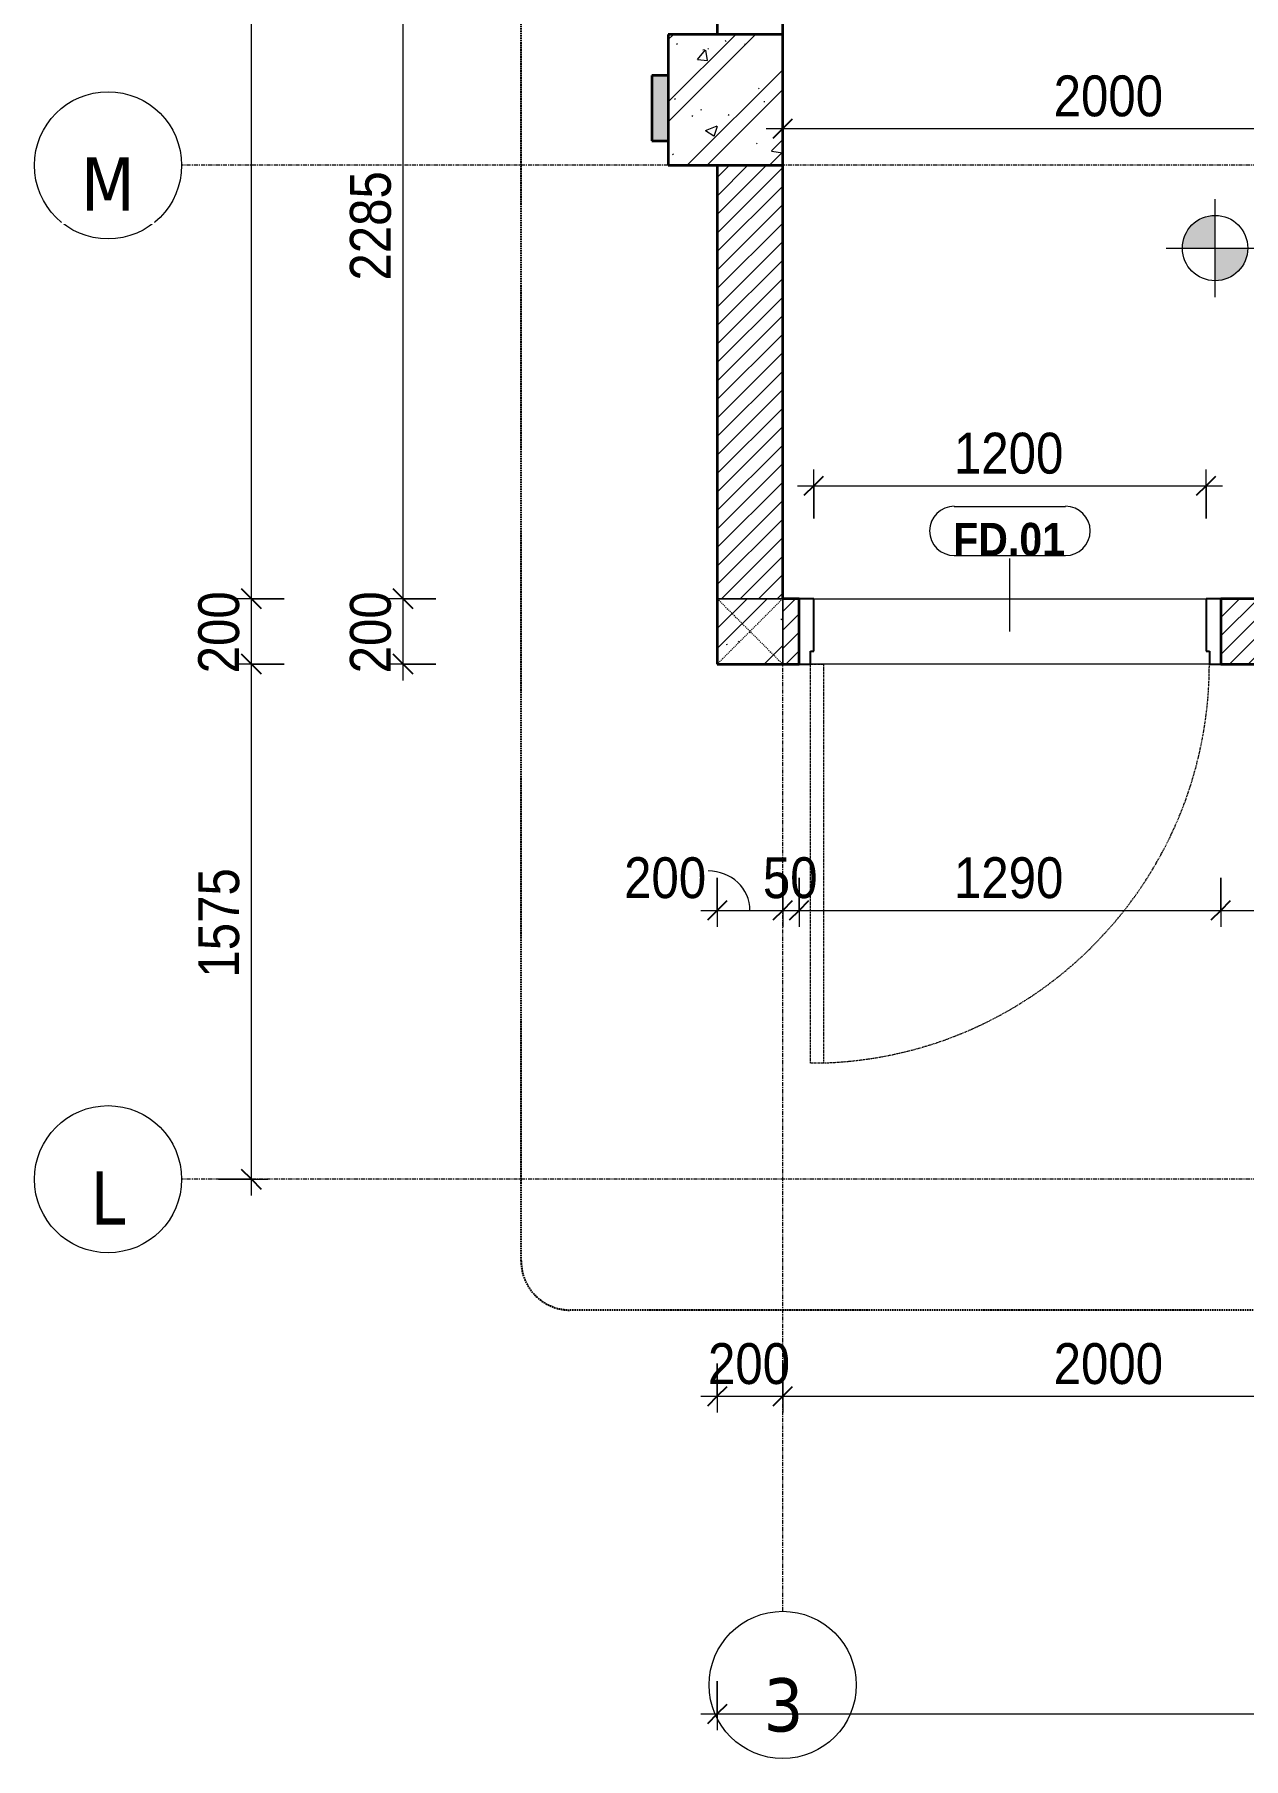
# Model space of a CAD drawing. Header units: millimetres. Extents: x 39389 to 101854, y -4225 to 80933.
# Drawn here: x 76293 to 79991, y 68166 to 73437 of the extents above; entities that cross this region are included whole.
import ezdxf

# ---------------------------------------------------------------- set-up
doc = ezdxf.new("R2010")
doc.units = ezdxf.units.MM
for name, pattern in [('Dash', [6, 3, -3]), ('Dash - Tight', [4.5, 3, -1.5]), ('Grid Line', [22.225, 12.7, -3.175, 3.175, -3.175]), ('Hidden', [7.14375, 4.7625, -2.38125])]:
    doc.linetypes.add(name, pattern=pattern)
for name, color, linetype, lineweight in [('0-5', 90, 'Continuous', 5), ('A-ANNO-DIMS', 211, 'Continuous', 9), ('A-ANNO-DIMS-50', 211, 'Continuous', 9), ('A-DETL-GENF-1', 92, 'Dash - Tight', 18), ('A-DETL-GENF-2', 254, 'Continuous', 18), ('A-DETL-GENF-3', 92, 'Hidden', 25), ('A-DETL-MEDM', 33, 'Continuous', 35), ('A-DOOR', 31, 'Continuous', 18), ('A-DOOR-FRAM', 31, 'Continuous', 25), ('A-DOOR-IDEN', 31, 'Continuous', 9), ('A-FLOR-1', 250, 'Continuous', 18), ('A-WALL', 113, 'Continuous', 18), ('A-WALL-1', 113, 'Continuous', 35), ('A-WALL-PATT-1', 111, 'Continuous', 18), ('G-ANNO-DIMS', 111, 'Continuous', 9), ('S-COLS', 52, 'Continuous', 18), ('S-COLS-1', 9, 'Continuous', 5), ('S-COLS-2', 7, 'Continuous', 35), ('S-COLS-3', 52, 'Dash', 18), ('S-COLS-4', 254, 'Continuous', 18), ('S-COLS-5', 52, 'Continuous', 35), ('S-COLS-HDLN', 52, 'Dash', 18), ('S-GRID-1', 1, 'Grid Line', 9), ('S-GRID-IDEN', 1, 'Continuous', 9)]:
    doc.layers.add(name, color=color, linetype=linetype, lineweight=lineweight)
doc.styles.add('Arial_B', font='arialbd.ttf', dxfattribs={"width": 0.9, "height": 100})
doc.styles.add('Tahoma_B', font='tahomabd.ttf', dxfattribs={"height": 162.5})
doc.styles.add('UTM Avo', font='', dxfattribs={"width": 0.9, "height": 125})
doc.styles.get('UTM Avo').set_extended_font_data('UTM Avo')
doc.dimstyles.new('1_Dim_chi_tiet_2_5', dxfattribs={"dimscale": 304.8, "dimtxt": 124.912619, "dimasz": 0.19685, "dimexe": 0.164042, "dimexo": 0.0625, "dimgap": 0.016404, "dimtad": 1, "dimdec": 0, "dimrnd": 5, "dimzin": 0, "dimdsep": 46, "dimtxsty": 'UTM Avo', "dimblk1": 'OBLIQUE', "dimblk2": 'OBLIQUE', "dimsah": 1, "dimcen": 0.09, "dimdle": 0.164042, "dimazin": 0, "dimtfac": 1, "dimtdec": 4, "dimtix": 1, "dimtmove": 0, "dimatfit": 3, "dimfxl": 0.328084, "dimfxlon": 1, "dimtvp": 1, "dimtolj": 1, "dimtzin": 0, "dimarcsym": 2})
doc.dimstyles.new('1_Dim_chi_tiet_2_5_1', dxfattribs={"dimscale": 304.8, "dimtxt": 124.912619, "dimasz": 0.19685, "dimexe": 0.164042, "dimexo": 0.0625, "dimgap": 0.016404, "dimtad": 1, "dimdec": 0, "dimrnd": 5, "dimzin": 0, "dimdsep": 46, "dimtxsty": 'UTM Avo', "dimblk1": 'OBLIQUE', "dimblk2": 'OBLIQUE', "dimsah": 1, "dimcen": 0.09, "dimdle": 0.164042, "dimazin": 0, "dimtfac": 1, "dimtdec": 4, "dimtix": 1, "dimtmove": 1, "dimatfit": 3, "dimfxl": 0.328084, "dimfxlon": 1, "dimtvp": 1, "dimtolj": 1, "dimtzin": 0, "dimarcsym": 2})
pattern_1 = [(45, (35929.35, 0), (-28.284271, 28.284271), [])]
pattern_2 = [(50, (35929.35, 0), (364.3679, -31.8783), [38.1, -419.1]), (355, (35929.35, 0), (-70.4859, 382.1133), [30.48, -335.28]), (100.451, (35959.7, -2.66), (293.885, 350.2334), [32.38, -356.18]), (46.184, (35929.35, 101.6), (542.1585, -84.0858), [57.15, -628.65]), (96.636, (35974.53, 94.6), (474.805, 494.8554), [48.57, -534.27]), (351.184, (35929.35, 101.6), (474.8102, 494.85), [45.72, -502.92]), (21, (35980.15, 76.2), (303.2285, -204.5305), [38.1, -419.1]), (326, (35980.15, 76.2), (123.6039, 368.376), [30.48, -335.28]), (71.451, (36005.4, 59.16), (426.8341, 163.8427), [32.38, -356.18]), (37.5, (35929.35, 0), (6.17665, 169.11015), [3.353, -327.863, 3.353, -337.007, -336.55]), (37.5, (35929.35, 0), (6.17665, 169.11015), [-671.576, 3.353, -333.197]), (7.5, (35929.35, 0), (133.63888, 200.3615), [3.353, -190.703, 3.353, -320.243, -128.27]), (7.5, (35929.35, 0), (133.63888, 200.3615), [-517.652, 3.353, -124.917]), (327.5, (35816.06, 0), (271.18182, -11.45836), [3.353, -123.647, 3.353, -392.887, -525.78]), (327.5, (35816.06, 0), (271.18182, -11.45836), [-523.24, 3.353, -522.427]), (317.5, (35765.26, 0), (296.2585, 50.85285), [3.353, -161.747, 3.353, -259.791, -373.38]), (317.5, (35765.26, 0), (296.2585, 50.85285), [-428.244, 3.353, -370.027]), (45, (35929.35, 0), (-125.7236, 125.7236), []), (45, (35929.35, 190.5), (-125.7236, 125.7236), [])]

# ---------------------------------------------------------------- blocks, each defined once
blk = doc.blocks.new('NCV_TKTC_KET CAU_rvt-5-TKCS_THANG BỘ TB1 - MẶT BẰNG TUM MÁI')
at = {"layer": 'S-COLS-1'}
for points in [[(42652.6, 77936.9), (42652.6, 78036.9), (42252.6, 78036.9), (42252.6, 77936.9)], [(46352.6, 77936.9), (46352.6, 78036.9), (45952.6, 78036.9), (45952.6, 77936.9)], [(42302.6, 73111.9), (42302.6, 73311.9), (42252.6, 73311.9), (42252.6, 73111.9)], [(46352.6, 73111.9), (46352.6, 73311.9), (46302.6, 73311.9), (46302.6, 73111.9)]]:
    blk.add_hatch(color=256, dxfattribs=at).paths.add_polyline_path(points)
at = {"layer": 'A-FLOR-1'}
for p, q in [((42662.6, 78236.9), (42652.6, 78236.9)), ((45952.6, 78236.9), (45942.6, 78236.9)), ((42652.6, 78036.9), (42662.6, 78036.9)), ((45942.6, 78036.9), (45952.6, 78036.9)), ((42653.4, 73999), (42652.6, 73999)), ((44152.6, 73999), (42703.4, 73999)), ((45952.6, 73999), (44202.6, 73999))]:
    blk.add_line(p, q, dxfattribs=at)
at = {"layer": 'S-COLS-2'}
for p, q in [((42252.6, 78036.9), (42252.6, 77936.9)), ((42652.6, 77936.9), (42652.6, 78036.9)), ((45952.6, 78036.9), (45952.6, 77936.9)), ((46352.6, 77936.9), (46352.6, 78036.9)), ((42252.6, 77936.9), (42652.6, 77936.9)), ((45952.6, 77936.9), (46352.6, 77936.9)), ((42252.6, 73311.9), (42252.6, 73111.9)), ((42302.6, 73311.9), (42252.6, 73311.9)), ((46352.6, 73311.9), (46302.6, 73311.9)), ((46352.6, 73111.9), (46352.6, 73311.9)), ((42252.6, 73111.9), (42302.6, 73111.9)), ((46302.6, 73111.9), (46352.6, 73111.9))]:
    blk.add_line(p, q, dxfattribs=at)
blk = doc.blocks.new('FD_01 - FD_01-1200x2200mm-1787917-TKCS_THANG BỘ TB1 - MẶT BẰNG TUM MÁI')
at = {"layer": 'A-DETL-GENF-1'}
for p, q in [((570, 100), (570, 1320)), ((570, 1320), (610, 1320)), ((610, 1320), (610, 100)), ((610, 100), (570, 100))]:
    blk.add_line(p, q, dxfattribs=at)
blk.add_arc((610, 100), 1220, 91.8789, 180, dxfattribs=at)
at = {"layer": 'A-DOOR-FRAM'}
for p, q in [((-610, 100), (-645, 100)), ((-610, 60), (-610, 100)), ((-600, 60), (-610, 60)), ((-600, -100), (-600, 60)), ((610, 60), (600, 60)), ((600, 60), (600, -100)), ((645, 100), (610, 100)), ((610, 100), (610, 60)), ((-645, -100), (-600, -100)), ((600, -100), (645, -100))]:
    blk.add_line(p, q, dxfattribs=at)
blk = doc.blocks.new('G1_SOF - BO TRU - 200x200-3431793-TKCS_THANG BỘ TB1 - MẶT BẰNG TUM MÁI')
at = {"layer": 'S-COLS-HDLN'}
for p, q in [((-100, 100), (100, -100)), ((100, 100), (-100, -100))]:
    blk.add_line(p, q, dxfattribs=at)
blk = doc.blocks.new('BORDER VIEW - BORDER VIEW-3758193-TKCS_THANG BỘ TB1 - MẶT BẰNG TUM MÁI')
at = {"layer": 'A-DETL-GENF-3'}
for p, q in [((0, 150), (0, 9642.6)), ((4989.7, 0), (150, 0))]:
    blk.add_line(p, q, dxfattribs=at)
blk.add_arc((150, 150), 150, 180, 270, dxfattribs=at)
blk = doc.blocks.new('Grid - M_Grid Head - Circle-353313-TKCS_THANG BỘ TB1 - MẶT BẰNG TUM MÁI')
at = {"layer": 'S-GRID-IDEN'}
blk.add_circle((0, 0), 4.5, dxfattribs=at)
blk = doc.blocks.new('Spot Elevations - M_Spot Elevation - Target Filled-350595-TKCS_THANG BỘ TB1 - MẶT BẰNG TUM MÁI')
at = {"layer": 'G-ANNO-DIMS'}
h = blk.add_hatch(color=256, dxfattribs=at)
edge = h.paths.add_edge_path()
edge.add_line((0, 0), (-2, 0))
edge.add_arc((0, 0), 2, 90, 180, ccw=False)
edge.add_line((0, 2), (0, 0))
h = blk.add_hatch(color=256, dxfattribs=at)
edge = h.paths.add_edge_path()
edge.add_line((0, 0), (2, 0))
edge.add_arc((0, 0), 2, 270, 360, ccw=False)
edge.add_line((0, -2), (0, 0))
for p, q in [((0, -3), (0, 3)), ((-3, 0), (14, 0))]:
    blk.add_line(p, q, dxfattribs=at)
blk.add_circle((0, 0), 2, dxfattribs=at)
blk = doc.blocks.new('DIMBLOCK146-TKCS_THANG BỘ TB1 - MẶT BẰNG TUM MÁI')
at = {"layer": 'A-ANNO-DIMS-50'}
for p, q in [((78381.9, 70858.9), (78381.9, 70708.9)), ((78381.9, 70758.9), (78381.9, 70858.9)), ((78581.9, 70858.9), (78581.9, 70708.9)), ((78581.9, 70758.9), (78581.9, 70858.9)), ((78331.9, 70758.9), (78581.9, 70758.9))]:
    blk.add_line(p, q, dxfattribs=at)
at = {"layer": 'A-ANNO-DIMS-50', "lineweight": 25}
for p, q in [((78381.9, 70758.9), (78351.9, 70728.9)), ((78381.9, 70758.9), (78411.9, 70788.9)), ((78581.9, 70758.9), (78551.9, 70728.9)), ((78581.9, 70758.9), (78611.9, 70788.9))]:
    blk.add_line(p, q, dxfattribs=at)
at = {"layer": 'A-ANNO-DIMS-50'}
blk.add_ellipse((78353.7, 70758.9), major_axis=(128.2, 0), ratio=0.940878, start_param=0, end_param=1.570796, dxfattribs=at)
at = {"layer": 'A-ANNO-DIMS-50', "color": 0, "insert": (78096.9, 70921.3), "char_height": 125, "width": 308.118, "attachment_point": 1, "line_spacing_factor": 1.110334, "style": 'UTM Avo'}
blk.add_mtext('200', dxfattribs=at)
blk = doc.blocks.new('_Oblique')
at = {"color": 0, "linetype": 'ByBlock', "lineweight": -2}
blk.add_line((-0.5, -0.5), (0.5, 0.5), dxfattribs=at)
blk = doc.blocks.new('DIMBLOCK147-TKCS_THANG BỘ TB1 - MẶT BẰNG TUM MÁI')
at = {"layer": 'A-ANNO-DIMS-50'}
for p, q in [((78581.9, 70858.9), (78581.9, 70708.9)), ((78581.9, 70758.9), (78581.9, 70858.9)), ((78631.9, 70858.9), (78631.9, 70708.9)), ((78631.9, 70758.9), (78631.9, 70858.9)), ((78581.9, 70758.9), (78631.9, 70758.9))]:
    blk.add_line(p, q, dxfattribs=at)
at = {"layer": 'A-ANNO-DIMS-50', "lineweight": 25}
for p, q in [((78581.9, 70758.9), (78551.9, 70728.9)), ((78581.9, 70758.9), (78611.9, 70788.9)), ((78631.9, 70758.9), (78601.9, 70728.9)), ((78631.9, 70758.9), (78661.9, 70788.9))]:
    blk.add_line(p, q, dxfattribs=at)
at = {"layer": 'A-ANNO-DIMS-50', "color": 0, "insert": (78521.3, 70921.3), "char_height": 125, "width": 205.412, "attachment_point": 1, "line_spacing_factor": 1.110334, "style": 'UTM Avo'}
blk.add_mtext('50', dxfattribs=at)
blk = doc.blocks.new('DIMBLOCK148-TKCS_THANG BỘ TB1 - MẶT BẰNG TUM MÁI')
at = {"layer": 'A-ANNO-DIMS-50'}
for p, q in [((78631.9, 70858.9), (78631.9, 70708.9)), ((78631.9, 70758.9), (78631.9, 70858.9)), ((79921.9, 70858.9), (79921.9, 70708.9)), ((79921.9, 70758.9), (79921.9, 70858.9)), ((78631.9, 70758.9), (79921.9, 70758.9))]:
    blk.add_line(p, q, dxfattribs=at)
at = {"layer": 'A-ANNO-DIMS-50', "lineweight": 25}
for p, q in [((78631.9, 70758.9), (78601.9, 70728.9)), ((78631.9, 70758.9), (78661.9, 70788.9)), ((79921.9, 70758.9), (79891.9, 70728.9)), ((79921.9, 70758.9), (79951.9, 70788.9))]:
    blk.add_line(p, q, dxfattribs=at)
at = {"layer": 'A-ANNO-DIMS-50', "color": 0, "insert": (79105.7, 70921.3), "char_height": 125, "width": 410.824, "attachment_point": 1, "line_spacing_factor": 1.110334, "style": 'UTM Avo'}
blk.add_mtext('1290', dxfattribs=at)
blk = doc.blocks.new('DIMBLOCK149-TKCS_THANG BỘ TB1 - MẶT BẰNG TUM MÁI')
at = {"layer": 'A-ANNO-DIMS-50'}
for p, q in [((79921.9, 70858.9), (79921.9, 70708.9)), ((79921.9, 70758.9), (79921.9, 70858.9)), ((81881.9, 70858.9), (81881.9, 70708.9)), ((81881.9, 70758.9), (81881.9, 70858.9)), ((79921.9, 70758.9), (81881.9, 70758.9))]:
    blk.add_line(p, q, dxfattribs=at)
at = {"layer": 'A-ANNO-DIMS-50', "lineweight": 25}
for p, q in [((79921.9, 70758.9), (79891.9, 70728.9)), ((79921.9, 70758.9), (79951.9, 70788.9)), ((81881.9, 70758.9), (81851.9, 70728.9)), ((81881.9, 70758.9), (81911.9, 70788.9))]:
    blk.add_line(p, q, dxfattribs=at)
at = {"layer": 'A-ANNO-DIMS-50', "color": 0, "insert": (80730.7, 70921.3), "char_height": 125, "width": 410.824, "attachment_point": 1, "line_spacing_factor": 1.110334, "style": 'UTM Avo'}
blk.add_mtext('1960', dxfattribs=at)
blk = doc.blocks.new('DIMBLOCK151-TKCS_THANG BỘ TB1 - MẶT BẰNG TUM MÁI')
at = {"layer": 'A-ANNO-DIMS-50', "lineweight": 25}
for p, q in [((77420.8, 71711.9), (77390.8, 71741.9)), ((77420.8, 71711.9), (77450.8, 71681.9)), ((77420.8, 71511.9), (77390.8, 71541.9)), ((77420.8, 71511.9), (77450.8, 71481.9))]:
    blk.add_line(p, q, dxfattribs=at)
at = {"layer": 'A-ANNO-DIMS-50'}
for p, q in [((77520.8, 71711.9), (77370.8, 71711.9)), ((77420.8, 71461.9), (77420.8, 71711.9)), ((77420.8, 71711.9), (77520.8, 71711.9)), ((77520.8, 71511.9), (77370.8, 71511.9)), ((77420.8, 71511.9), (77520.8, 71511.9))]:
    blk.add_line(p, q, dxfattribs=at)
at = {"layer": 'A-ANNO-DIMS-50', "color": 0, "insert": (77258.4, 71483.6), "char_height": 125, "width": 308.118, "attachment_point": 1, "rotation": 90, "line_spacing_factor": 1.110334, "style": 'UTM Avo'}
blk.add_mtext('200', dxfattribs=at)
blk = doc.blocks.new('DIMBLOCK152-TKCS_THANG BỘ TB1 - MẶT BẰNG TUM MÁI')
at = {"layer": 'A-ANNO-DIMS-50', "lineweight": 25}
for p, q in [((77420.8, 73999), (77390.8, 74029)), ((77420.8, 73999), (77450.8, 73969)), ((77420.8, 71711.9), (77390.8, 71741.9)), ((77420.8, 71711.9), (77450.8, 71681.9))]:
    blk.add_line(p, q, dxfattribs=at)
at = {"layer": 'A-ANNO-DIMS-50'}
for p, q in [((77520.8, 73999), (77370.8, 73999)), ((77420.8, 71711.9), (77420.8, 73999)), ((77420.8, 73999), (77520.8, 73999)), ((77520.8, 71711.9), (77370.8, 71711.9)), ((77420.8, 71711.9), (77520.8, 71711.9))]:
    blk.add_line(p, q, dxfattribs=at)
at = {"layer": 'A-ANNO-DIMS-50', "color": 0, "insert": (77258.4, 72684.3), "char_height": 125, "width": 410.824, "attachment_point": 1, "rotation": 90, "line_spacing_factor": 1.110334, "style": 'UTM Avo'}
blk.add_mtext('2285', dxfattribs=at)
blk = doc.blocks.new('DIMBLOCK159-TKCS_THANG BỘ TB1 - MẶT BẰNG TUM MÁI')
at = {"layer": 'A-ANNO-DIMS-50'}
for p, q in [((78581.9, 73249.3), (78581.9, 73099.3)), ((78581.9, 73149.3), (78581.9, 73249.3)), ((80581.9, 73049.3), (80581.9, 73199.3)), ((78531.9, 73149.3), (80581.9, 73149.3)), ((80581.9, 73149.3), (80581.9, 73049.3))]:
    blk.add_line(p, q, dxfattribs=at)
at = {"layer": 'A-ANNO-DIMS-50', "lineweight": 25}
for p, q in [((78581.9, 73149.3), (78611.9, 73179.3)), ((80581.9, 73149.3), (80611.9, 73179.3)), ((78581.9, 73149.3), (78551.9, 73119.3)), ((80581.9, 73149.3), (80551.9, 73119.3))]:
    blk.add_line(p, q, dxfattribs=at)
at = {"layer": 'A-ANNO-DIMS-50', "color": 0, "insert": (79410.7, 73311.7), "char_height": 125, "width": 410.824, "attachment_point": 1, "line_spacing_factor": 1.110334, "style": 'UTM Avo'}
blk.add_mtext('2000', dxfattribs=at)
blk = doc.blocks.new('STN_Door Tag - STN_Door Tag-1788670-TKCS_THANG BỘ TB1 - MẶT BẰNG TUM MÁI')
at = {"layer": 'A-DOOR-IDEN'}
for p, q in [((-3.37, 1.49), (3.43, 1.49)), ((-3.37, -1.52), (3.43, -1.52))]:
    blk.add_line(p, q, dxfattribs=at)
for centre, start, end in [((-3.37, -0.01), 90, 270), ((3.43, -0.01), 270, 90)]:
    blk.add_arc(centre, 1.51, start, end, dxfattribs=at)
blk = doc.blocks.new('DIMBLOCK171-TKCS_THANG BỘ TB1 - MẶT BẰNG TUM MÁI')
at = {"layer": 'A-ANNO-DIMS-50'}
for p, q in [((78381.9, 68402.3), (78381.9, 68252.3)), ((78381.9, 68302.3), (78381.9, 68402.3)), ((82681.9, 68402.3), (82681.9, 68252.3)), ((82681.9, 68302.3), (82681.9, 68402.3)), ((78331.9, 68302.3), (82731.9, 68302.3))]:
    blk.add_line(p, q, dxfattribs=at)
at = {"layer": 'A-ANNO-DIMS-50', "lineweight": 25}
for p, q in [((78381.9, 68302.3), (78411.9, 68332.3)), ((82681.9, 68302.3), (82711.9, 68332.3)), ((78381.9, 68302.3), (78351.9, 68272.3)), ((82681.9, 68302.3), (82651.9, 68272.3))]:
    blk.add_line(p, q, dxfattribs=at)
at = {"layer": 'A-ANNO-DIMS-50', "color": 0, "insert": (80360.7, 68464.7), "char_height": 125, "width": 410.824, "attachment_point": 1, "line_spacing_factor": 1.110334, "style": 'UTM Avo'}
blk.add_mtext('4300', dxfattribs=at)
blk = doc.blocks.new('DIMBLOCK172-TKCS_THANG BỘ TB1 - MẶT BẰNG TUM MÁI')
at = {"layer": 'A-ANNO-DIMS-50'}
for p, q in [((78381.9, 69373.3), (78381.9, 69223.3)), ((78381.9, 69273.3), (78381.9, 69373.3)), ((78581.9, 69373.3), (78581.9, 69223.3)), ((78581.9, 69273.3), (78581.9, 69373.3)), ((78331.9, 69273.3), (78581.9, 69273.3))]:
    blk.add_line(p, q, dxfattribs=at)
at = {"layer": 'A-ANNO-DIMS-50', "lineweight": 25}
for p, q in [((78381.9, 69273.3), (78351.9, 69243.3)), ((78381.9, 69273.3), (78411.9, 69303.3)), ((78581.9, 69273.3), (78551.9, 69243.3)), ((78581.9, 69273.3), (78611.9, 69303.3))]:
    blk.add_line(p, q, dxfattribs=at)
at = {"layer": 'A-ANNO-DIMS-50', "color": 0, "insert": (78353.5, 69435.7), "char_height": 125, "width": 308.118, "attachment_point": 1, "line_spacing_factor": 1.110334, "style": 'UTM Avo'}
blk.add_mtext('200', dxfattribs=at)
blk = doc.blocks.new('DIMBLOCK173-TKCS_THANG BỘ TB1 - MẶT BẰNG TUM MÁI')
at = {"layer": 'A-ANNO-DIMS-50'}
for p, q in [((78581.9, 69373.3), (78581.9, 69223.3)), ((78581.9, 69273.3), (78581.9, 69373.3)), ((80581.9, 69373.3), (80581.9, 69223.3)), ((80581.9, 69273.3), (80581.9, 69373.3)), ((78581.9, 69273.3), (80581.9, 69273.3))]:
    blk.add_line(p, q, dxfattribs=at)
at = {"layer": 'A-ANNO-DIMS-50', "lineweight": 25}
for p, q in [((78581.9, 69273.3), (78551.9, 69243.3)), ((78581.9, 69273.3), (78611.9, 69303.3)), ((80581.9, 69273.3), (80551.9, 69243.3)), ((80581.9, 69273.3), (80611.9, 69303.3))]:
    blk.add_line(p, q, dxfattribs=at)
at = {"layer": 'A-ANNO-DIMS-50', "color": 0, "insert": (79410.7, 69435.7), "char_height": 125, "width": 410.824, "attachment_point": 1, "line_spacing_factor": 1.110334, "style": 'UTM Avo'}
blk.add_mtext('2000', dxfattribs=at)
blk = doc.blocks.new('DIMBLOCK177-TKCS_THANG BỘ TB1 - MẶT BẰNG TUM MÁI')
at = {"layer": 'A-ANNO-DIMS-50', "lineweight": 25}
for p, q in [((76956.8, 71511.9), (76926.8, 71541.9)), ((76956.8, 71511.9), (76986.8, 71481.9)), ((76956.8, 69936.9), (76926.8, 69966.9)), ((76956.8, 69936.9), (76986.8, 69906.9))]:
    blk.add_line(p, q, dxfattribs=at)
at = {"layer": 'A-ANNO-DIMS-50'}
for p, q in [((77056.8, 71511.9), (76906.8, 71511.9)), ((76956.8, 69886.9), (76956.8, 71511.9)), ((76956.8, 71511.9), (77056.8, 71511.9)), ((76856.8, 69936.9), (77006.8, 69936.9)), ((76956.8, 69936.9), (76856.8, 69936.9))]:
    blk.add_line(p, q, dxfattribs=at)
at = {"layer": 'A-ANNO-DIMS-50', "color": 0, "insert": (76794.4, 70553.3), "char_height": 125, "width": 410.824, "attachment_point": 1, "rotation": 90, "line_spacing_factor": 1.110334, "style": 'UTM Avo'}
blk.add_mtext('1575', dxfattribs=at)
blk = doc.blocks.new('DIMBLOCK178-TKCS_THANG BỘ TB1 - MẶT BẰNG TUM MÁI')
at = {"layer": 'A-ANNO-DIMS-50', "lineweight": 25}
for p, q in [((76956.8, 71711.9), (76926.8, 71741.9)), ((76956.8, 71711.9), (76986.8, 71681.9)), ((76956.8, 71511.9), (76926.8, 71541.9)), ((76956.8, 71511.9), (76986.8, 71481.9))]:
    blk.add_line(p, q, dxfattribs=at)
at = {"layer": 'A-ANNO-DIMS-50'}
for p, q in [((77056.8, 71711.9), (76906.8, 71711.9)), ((76956.8, 71511.9), (76956.8, 71711.9)), ((76956.8, 71711.9), (77056.8, 71711.9)), ((77056.8, 71511.9), (76906.8, 71511.9)), ((76956.8, 71511.9), (77056.8, 71511.9))]:
    blk.add_line(p, q, dxfattribs=at)
at = {"layer": 'A-ANNO-DIMS-50', "color": 0, "insert": (76794.4, 71483.6), "char_height": 125, "width": 308.118, "attachment_point": 1, "rotation": 90, "line_spacing_factor": 1.110334, "style": 'UTM Avo'}
blk.add_mtext('200', dxfattribs=at)
blk = doc.blocks.new('DIMBLOCK179-TKCS_THANG BỘ TB1 - MẶT BẰNG TUM MÁI')
at = {"layer": 'A-ANNO-DIMS-50'}
for p, q in [((77056.8, 78034.5), (76906.8, 78034.5)), ((76956.8, 71711.9), (76956.8, 78034.5)), ((76956.8, 78034.5), (77056.8, 78034.5)), ((77056.8, 71711.9), (76906.8, 71711.9)), ((76956.8, 71711.9), (77056.8, 71711.9))]:
    blk.add_line(p, q, dxfattribs=at)
at = {"layer": 'A-ANNO-DIMS-50', "lineweight": 25}
for p, q in [((76956.8, 78034.5), (76926.8, 78064.5)), ((76956.8, 78034.5), (76986.8, 78004.5)), ((76956.8, 71711.9), (76926.8, 71741.9)), ((76956.8, 71711.9), (76986.8, 71681.9))]:
    blk.add_line(p, q, dxfattribs=at)
at = {"layer": 'A-ANNO-DIMS-50', "color": 0, "insert": (76794.4, 74702), "char_height": 125, "width": 410.824, "attachment_point": 1, "rotation": 90, "line_spacing_factor": 1.110334, "style": 'UTM Avo'}
blk.add_mtext('6325', dxfattribs=at)
blk = doc.blocks.new('DIMBLOCK186-TKCS_THANG BỘ TB1 - MẶT BẰNG TUM MÁI')
at = {"layer": 'A-ANNO-DIMS-50'}
for p, q in [((78626.9, 72056.9), (79926.9, 72056.9)), ((78676.9, 71956.9), (78676.9, 72106.9)), ((78676.9, 72056.9), (78676.9, 71956.9)), ((79876.9, 71956.9), (79876.9, 72106.9)), ((79876.9, 72056.9), (79876.9, 71956.9))]:
    blk.add_line(p, q, dxfattribs=at)
at = {"layer": 'A-ANNO-DIMS-50', "lineweight": 25}
for p, q in [((78676.9, 72056.9), (78646.9, 72026.9)), ((78676.9, 72056.9), (78706.9, 72086.9)), ((79876.9, 72056.9), (79846.9, 72026.9)), ((79876.9, 72056.9), (79906.9, 72086.9))]:
    blk.add_line(p, q, dxfattribs=at)
at = {"layer": 'A-ANNO-DIMS-50', "color": 0, "insert": (79105.7, 72219.3), "char_height": 125, "width": 410.824, "attachment_point": 1, "line_spacing_factor": 1.110334, "style": 'UTM Avo'}
blk.add_mtext('1200', dxfattribs=at)

msp = doc.modelspace()

# ---------------------------------------------------------------- hatches: boundary and pattern name
at = {"layer": 'A-DETL-GENF-2'}
h = msp.add_hatch(dxfattribs=at)
h.set_pattern_fill('FP_2', color=256, style=0, pattern_type=2)
h.set_pattern_definition(pattern_2)
h.paths.add_polyline_path([(82231.9, 73036.9), (82231.9, 73436.9), (81881.9, 73436.9), (81881.9, 73036.9)])
h.paths.add_polyline_path([(78231.9, 73036.9), (78581.9, 73036.9), (78581.9, 73436.9), (78231.9, 73436.9)])
h.paths.add_polyline_path([(78581.9, 78036.9), (78581.9, 78636.9), (78181.9, 78636.9), (78181.9, 78036.9)])
h.paths.add_polyline_path([(81881.9, 78036.9), (82281.9, 78036.9), (82281.9, 78636.9), (81881.9, 78636.9), (81881.9, 78155.3)])
at = {"layer": 'A-WALL-PATT-1'}
h = msp.add_hatch(dxfattribs=at)
h.set_pattern_fill('FP_1', color=256, style=0, pattern_type=2)
h.set_pattern_definition(pattern_1)
h.paths.add_polyline_path([(78581.9, 71711.9), (78581.9, 73036.9), (78381.9, 73036.9), (78381.9, 71711.9)])
h = msp.add_hatch(dxfattribs=at)
h.set_pattern_fill('FP_1', color=256, style=0, pattern_type=2)
h.set_pattern_definition(pattern_1)
h.paths.add_polyline_path([(82481.9, 71511.9), (82481.9, 71711.9), (79921.9, 71711.9), (79921.9, 71511.9), (80239.3, 71511.9)])
h.paths.add_polyline_path([(78631.9, 71511.9), (78631.9, 71711.9), (78581.9, 71711.9), (78581.9, 71511.9)])
at = {"layer": 'S-COLS-4'}
h = msp.add_hatch(dxfattribs=at)
h.set_pattern_fill('FP_2', color=256, style=0, pattern_type=2)
h.set_pattern_definition(pattern_2)
h.paths.add_polyline_path([(78581.9, 71511.9), (78581.9, 71711.9), (78381.9, 71711.9), (78381.9, 71511.9)])
h = msp.add_hatch(dxfattribs=at)
h.set_pattern_fill('FP_2', color=256, style=0, pattern_type=2)
h.set_pattern_definition(pattern_2)
h.paths.add_polyline_path([(78581.9, 71511.9), (78581.9, 71711.9), (78381.9, 71711.9), (78381.9, 71511.9)])

# ---------------------------------------------------------------- linework, layer by layer
at = {"layer": 'A-DETL-MEDM'}
for p, q in [((78581.9, 73436.9), (78231.9, 73436.9)), ((78231.9, 73436.9), (78231.9, 73036.9)), ((78581.9, 73036.9), (78581.9, 73436.9)), ((78231.9, 73036.9), (78581.9, 73036.9))]:
    msp.add_line(p, q, dxfattribs=at)
at = {"layer": 'A-DOOR-IDEN'}
msp.add_line((79276.9, 71611.9), (79276.9, 71835.2), dxfattribs=at)
at = {"layer": 'A-WALL'}
for p, q in [((78381.9, 71711.9), (78581.9, 71711.9)), ((78581.9, 71711.9), (78581.9, 71511.9)), ((78676.9, 71711.9), (79876.9, 71711.9)), ((79886.9, 71511.9), (78666.9, 71511.9))]:
    msp.add_line(p, q, dxfattribs=at)
at = {"layer": 'A-WALL-1'}
for p, q in [((78381.9, 77936.9), (78381.9, 73436.9)), ((78581.9, 73436.9), (78581.9, 77936.9)), ((78381.9, 73036.9), (78381.9, 71711.9)), ((78581.9, 71711.9), (78581.9, 73036.9)), ((78631.9, 71711.9), (78581.9, 71711.9)), ((78631.9, 71511.9), (78631.9, 71711.9)), ((80581.9, 71711.9), (79921.9, 71711.9)), ((79921.9, 71711.9), (79921.9, 71511.9)), ((78581.9, 71511.9), (78631.9, 71511.9)), ((79921.9, 71511.9), (82481.9, 71511.9))]:
    msp.add_line(p, q, dxfattribs=at)
at = {"layer": 'S-COLS'}
for p, q in [((78581.9, 71711.9), (78381.9, 71711.9)), ((78581.9, 71511.9), (78581.9, 71711.9))]:
    msp.add_line(p, q, dxfattribs=at)
at = {"layer": 'S-COLS-5'}
for p, q in [((78381.9, 71711.9), (78381.9, 71511.9)), ((78381.9, 71511.9), (78581.9, 71511.9))]:
    msp.add_line(p, q, dxfattribs=at)
at = {"layer": 'S-GRID-1'}
for p, q in [((78581.9, 69865.8), (78581.9, 78870.8)), ((77993.5, 73036.9), (76743.5, 73036.9)), ((82744.3, 73036.9), (77993.5, 73036.9)), ((77993.5, 69936.9), (76743.5, 69936.9)), ((82744.3, 69936.9), (77993.5, 69936.9)), ((78581.9, 68615.8), (78581.9, 69865.8))]:
    msp.add_line(p, q, dxfattribs=at)

# ---------------------------------------------------------------- block references
at = {"layer": '0-5'}
msp.add_blockref('NCV_TKTC_KET CAU_rvt-5-TKCS_THANG BỘ TB1 - MẶT BẰNG TUM MÁI', (35929.3, 0), dxfattribs=at)
at = {"layer": 'A-DETL-GENF-1'}
msp.add_blockref('BORDER VIEW - BORDER VIEW-3758193-TKCS_THANG BỘ TB1 - MẶT BẰNG TUM MÁI', (77781.9, 69536.9), dxfattribs=at)
at = {"layer": 'A-DOOR', "rotation": 180}
msp.add_blockref('FD_01 - FD_01-1200x2200mm-1787917-TKCS_THANG BỘ TB1 - MẶT BẰNG TUM MÁI', (79276.9, 71611.9), dxfattribs=at)
at = {"layer": 'A-DOOR-IDEN', "xscale": 49.99999999999998, "yscale": 49.99999999999998, "zscale": 49.99999999999998}
msp.add_blockref('STN_Door Tag - STN_Door Tag-1788670-TKCS_THANG BỘ TB1 - MẶT BẰNG TUM MÁI', (79275.4, 71919.7), dxfattribs=at)
at = {"layer": 'G-ANNO-DIMS', "xscale": 49.99999999999998, "yscale": 49.99999999999998, "zscale": 49.99999999999998}
msp.add_blockref('Spot Elevations - M_Spot Elevation - Target Filled-350595-TKCS_THANG BỘ TB1 - MẶT BẰNG TUM MÁI', (79904.5, 72783.8), dxfattribs=at)
at = {"layer": 'S-COLS-3'}
msp.add_blockref('G1_SOF - BO TRU - 200x200-3431793-TKCS_THANG BỘ TB1 - MẶT BẰNG TUM MÁI', (78481.9, 71611.9), dxfattribs=at)
at = {"layer": 'S-GRID-IDEN', "xscale": 49.99999999999998, "yscale": 49.99999999999998, "zscale": 49.99999999999998, "rotation": 89.99999999999987}
for p in [(76518.5, 73036.9), (76518.5, 69936.9)]:
    msp.add_blockref('Grid - M_Grid Head - Circle-353313-TKCS_THANG BỘ TB1 - MẶT BẰNG TUM MÁI', p, dxfattribs=at)
at = {"layer": 'S-GRID-IDEN', "xscale": 49.99999999999998, "yscale": 49.99999999999998, "zscale": 49.99999999999998}
msp.add_blockref('Grid - M_Grid Head - Circle-353313-TKCS_THANG BỘ TB1 - MẶT BẰNG TUM MÁI', (78581.9, 68390.8), dxfattribs=at)

# ---------------------------------------------------------------- texts
at = {"layer": 'A-DOOR-IDEN', "insert": (79274.4, 71893), "char_height": 100, "width": 351.45, "attachment_point": 5, "line_spacing_factor": 0.936439, "style": 'Arial_B'}
msp.add_mtext('\\pt2.25,4.5,6.75,9,11.25,13.5,15.75,18,20.25,22.5,24.75,27,29.25,31.5,33.75,36,38.25,40.5,42.75,45,47.25,49.5,51.75,54,56.25,58.5,60.75,63,65.25,67.5,69.75,72;FD.01', dxfattribs=at)

# ---------------------------------------------------------------- dimensions: what is measured, and where the dimension line sits
at = {"layer": 'A-ANNO-DIMS'}
for base, p1, p2, override, picture, middle in [((76956.8, 78034.5), (77056.8, 71711.9), (77056.8, 78034.5), {"dimpost": '<>', "dimfxl": 6322.547524}, 'DIMBLOCK179-TKCS_THANG BỘ TB1 - MẶT BẰNG TUM MÁI', (76887.1, 74873.2)), ((77420.8, 73999), (77520.8, 71711.9), (77520.8, 73999), {"dimpost": '<>', "dimfxl": 2287.052476}, 'DIMBLOCK152-TKCS_THANG BỘ TB1 - MẶT BẰNG TUM MÁI', (77351.1, 72855.5)), ((76956.8, 71711.9), (77056.8, 71511.9), (77056.8, 71711.9), {"dimpost": '<>', "dimfxl": 200}, 'DIMBLOCK178-TKCS_THANG BỘ TB1 - MẶT BẰNG TUM MÁI', (76887.1, 71611.9)), ((77420.8, 71711.9), (77520.8, 71511.9), (77520.8, 71711.9), {"dimpost": '<>', "dimfxl": 200}, 'DIMBLOCK151-TKCS_THANG BỘ TB1 - MẶT BẰNG TUM MÁI', (77351.1, 71611.9)), ((76956.8, 71511.9), (76856.8, 69936.9), (77056.8, 71511.9), {"dimpost": '<>', "dimfxl": 1587.647631}, 'DIMBLOCK177-TKCS_THANG BỘ TB1 - MẶT BẰNG TUM MÁI', (76888.1, 70724.4))]:
    dim = msp.add_linear_dim(base=base, p1=p1, p2=p2, angle=90, dimstyle='1_Dim_chi_tiet_2_5', override=override, dxfattribs=at)
    dim.commit()
    dim.dimension.update_dxf_attribs({"geometry": picture, "text_midpoint": middle})
for base, p1, p2, override, picture, middle in [((80581.9, 73149.3), (78581.9, 73249.3), (80581.9, 73049.3), {"dimpost": '<>', "dimfxl": 2009.975124}, 'DIMBLOCK159-TKCS_THANG BỘ TB1 - MẶT BẰNG TUM MÁI', (79581.9, 73219)), ((79876.9, 72056.9), (78676.9, 71956.9), (79876.9, 71956.9), {"dimpost": '<>', "dimfxl": 1200}, 'DIMBLOCK186-TKCS_THANG BỘ TB1 - MẶT BẰNG TUM MÁI', (79276.9, 72126.6)), ((78631.9, 70758.9), (78581.9, 70858.9), (78631.9, 70858.9), {"dimpost": '<>', "dimfxl": 50}, 'DIMBLOCK147-TKCS_THANG BỘ TB1 - MẶT BẰNG TUM MÁI', (78606.9, 70828.6)), ((79921.9, 70758.9), (78631.9, 70858.9), (79921.9, 70858.9), {"dimpost": '<>', "dimfxl": 1290}, 'DIMBLOCK148-TKCS_THANG BỘ TB1 - MẶT BẰNG TUM MÁI', (79276.9, 70828.6)), ((81881.9, 70758.9), (79921.9, 70858.9), (81881.9, 70858.9), {"dimpost": '<>', "dimfxl": 1960}, 'DIMBLOCK149-TKCS_THANG BỘ TB1 - MẶT BẰNG TUM MÁI', (80901.9, 70828.6)), ((78581.9, 69273.3), (78381.9, 69373.3), (78581.9, 69373.3), {"dimpost": '<>', "dimfxl": 200}, 'DIMBLOCK172-TKCS_THANG BỘ TB1 - MẶT BẰNG TUM MÁI', (78481.9, 69343)), ((80581.9, 69273.3), (78581.9, 69373.3), (80581.9, 69373.3), {"dimpost": '<>', "dimfxl": 2000}, 'DIMBLOCK173-TKCS_THANG BỘ TB1 - MẶT BẰNG TUM MÁI', (79581.9, 69343))]:
    dim = msp.add_linear_dim(base=base, p1=p1, p2=p2, dimstyle='1_Dim_chi_tiet_2_5', override=override, dxfattribs=at)
    dim.commit()
    dim.dimension.update_dxf_attribs({"geometry": picture, "text_midpoint": middle})
dim = msp.add_linear_dim(base=(78581.9, 70758.9), p1=(78381.9, 70858.9), p2=(78581.9, 70858.9), dimstyle='1_Dim_chi_tiet_2_5_1', override={"dimpost": '<>', "dimfxl": 200}, dxfattribs=at)
dim.commit()
dim.dimension.update_dxf_attribs({"geometry": 'DIMBLOCK146-TKCS_THANG BỘ TB1 - MẶT BẰNG TUM MÁI', "text_midpoint": (78251, 70837.9), "dimtype": 160})

# ---------------------------------------------------------------- next in the draw order: texts
at = {"layer": 'S-GRID-IDEN', "char_height": 162.5, "attachment_point": 5, "line_spacing_factor": 0.996129, "style": 'Tahoma_B', "bg_fill": 3, "box_fill_scale": 1.25, "bg_fill_color": 256, "bg_fill_true_color": 13158600, "bg_fill_transparency": 0}
for s, insert, width in [('\\pt634.99962,1269.99925,1905.0005,2540.00013,3174.99975,3809.99937,4445.00062,5080.00025,5714.99987,6349.9995,6985.00075,7620.00037,8255,8889.99962,9524.99925,10160.0005,10795.00013,11429.99975,12064.99938,12700.00063,13335.00025,13969.99988,14604.9995,15240.00075,15875.00038,16510,17144.99963,17779.99925,18415.0005,19050.00013,19684.99975,20319.99938;M', (76518, 72979.6), 202), ('\\pt634.99962,1269.99925,1905.0005,2540.00013,3174.99975,3809.99937,4445.00062,5080.00025,5714.99987,6349.9995,6985.00075,7620.00037,8255,8889.99962,9524.99925,10160.0005,10795.00013,11429.99975,12064.99938,12700.00063,13335.00025,13969.99988,14604.9995,15240.00075,15875.00038,16510,17144.99963,17779.99925,18415.0005,19050.00013,19684.99975,20319.99938;L', (76518, 69879.7), 129), ('\\pt634.99962,1269.99925,1905.0005,2540.00013,3174.99975,3809.99937,4445.00062,5080.00025,5714.99987,6349.9995,6985.00075,7620.00037,8255,8889.99962,9524.99925,10160.0005,10795.00013,11429.99975,12064.99938,12700.00063,13335.00025,13969.99988,14604.9995,15240.00075,15875.00038,16510,17144.99963,17779.99925,18415.0005,19050.00013,19684.99975,20319.99938;3', (78584.3, 68328.3), 145.5)]:
    msp.add_mtext(s, dxfattribs=dict(at, insert=insert, width=width))

# ---------------------------------------------------------------- next in the draw order: dimensions: what is measured, and where the dimension line sits
at = {"layer": 'A-ANNO-DIMS'}
dim = msp.add_linear_dim(base=(82681.9, 68302.3), p1=(78381.9, 68402.3), p2=(82681.9, 68402.3), dimstyle='1_Dim_chi_tiet_2_5', override={"dimpost": '<>', "dimfxl": 4300}, dxfattribs=at)
dim.commit()
dim.dimension.update_dxf_attribs({"geometry": 'DIMBLOCK171-TKCS_THANG BỘ TB1 - MẶT BẰNG TUM MÁI', "text_midpoint": (80531.9, 68372)})

doc.saveas('drawing.dxf')
